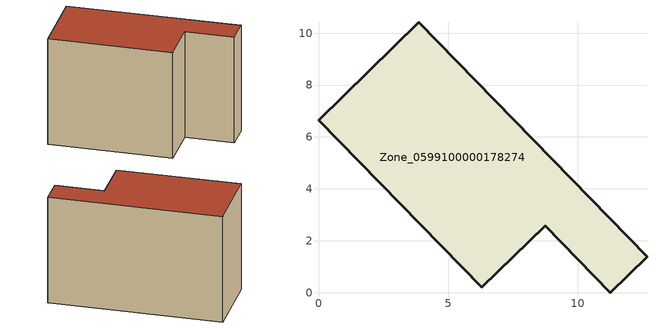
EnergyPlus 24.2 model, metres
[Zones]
Zone_0599100000178274
 floor ground (C_G): 0,6.65 3.86,10.42 12.66,1.38 11.24,0 8.73,2.58 6.29,0.2 z0
 wall outside (C_F): 3.86,10.42 0,6.65 6.29,0.2 8.73,2.58 11.24,0 12.66,1.38 3.86,10.42 z0:8.19
 roof outside (C_R): 12.66,1.38 3.86,10.42 0,6.65 6.29,0.2 8.73,2.58 11.24,0 z8.19
[BUILDING]
Pand.0599100000178274: North Axis=0; Terrain=City; Loads Convergence Tolerance Value=0.04; Temperature Convergence Tolerance Value=0.4; Solar Distribution=FullExterior; Maximum Number of Warmup Days=25; Minimum Number of Warmup Days=1
[Site:Location]
Rotterdam.The.Hague.AP_ZH_NLD Design_Conditions: Latitude=51.96; Longitude=4.45; Time Zone=1; Elevation=-4.5
[SITE:GROUNDTEMPERATURE:BUILDINGSURFACE]
18, 18, 18, 18, 18, 18, 18, 18, 18, 18, 18, 18
[MATERIAL] Thermal Absorptance=0.9; Solar Absorptance=0.7; Visible Absorptance=0.7
Name | Roughness | Thickness | Conductivity | Density | Specific Heat
G.TI.1975-1991 | MediumSmooth | 0.15 | 0.288461 | 540 | 1210
F.TI.1975-1991 | Rough | 0.3 | 0.230769 | 1920 | 840
R.TI.1975-1991 | MediumRough | 0.2 | 0.153846 | 1500 | 1000
[CONSTRUCTION]
C_G: G.TI.1975-1991
C_F: F.TI.1975-1991
C_R: R.TI.1975-1991
[ZONE]
Zone_0599100000178274: Type=1; Multiplier=1; Ceiling Height=Autocalculate; Volume=Autocalculate; Floor Area=autocalculate; Part of Total Floor Area=Yes
[ZONEINFILTRATION:DESIGNFLOWRATE]
Infil_Zone_0599100000178274: Zone or ZoneList or Space or SpaceList=Zone_0599100000178274; Schedule=AlwaysOn; Design Flow Rate Calculation Method=Flow/Area; Flow Rate per Floor Area=0.003; Constant Term Coefficient=1; Temperature Term Coefficient=0; Velocity Term Coefficient=0; Velocity Squared Term Coefficient=0
[HVACTEMPLATE:ZONE:IDEALLOADSAIRSYSTEM]
Zone_0599100000178274: Maximum Heating Supply Air Temperature=50; Minimum Cooling Supply Air Temperature=13; Maximum Heating Supply Air Humidity Ratio=0.0156; Minimum Cooling Supply Air Humidity Ratio=0.0077; Heating Limit=NoLimit; Cooling Limit=NoLimit; Dehumidification Control Type=ConstantSensibleHeatRatio; Cooling Sensible Heat Ratio=0.7; Dehumidification Setpoint=60; Humidification Control Type=None; Humidification Setpoint=30; Outdoor Air Method=None; Outdoor Air Flow Rate per Person=0.00944; Outdoor Air Flow Rate per Zone Floor Area=0; Outdoor Air Flow Rate per Zone=0; Demand Controlled Ventilation Type=None; Outdoor Air Economizer Type=NoEconomizer; Heat Recovery Type=None; Sensible Heat Recovery Effectiveness=0.7; Latent Heat Recovery Effectiveness=0.65
[ZONECONTROL:THERMOSTAT]
ThermostatControl_Zone_0599100000178274: Zone or ZoneList=Zone_0599100000178274; Control Type Schedule=DualSetpointControlType; Control 1=Thermostat_Zone_0599100000178274; Temperature Difference Between Cutout And Setpoint=0
[THERMOSTATSETPOINT:DUALSETPOINT]
Thermostat_Zone_0599100000178274: Heating Setpoint Temperature Schedule=HeatingSetpoint_Zone_0599100000178274; Cooling Setpoint Temperature Schedule=CoolingSetpoint_Zone_0599100000178274
[SCHEDULE:COMPACT]
HeatingSetpoint_Zone_0599100000178274: Through: 12/31, For: AllDays, Until: 24:00, 21
CoolingSetpoint_Zone_0599100000178274: Through: 12/31, For: AllDays, Until: 24:00, 24
DualSetpointControlType: Through: 12/31, For: AllDays, Until: 24:00, 4
AlwaysOn: Through: 12/31, For: AllDays, Until: 24:00, 1
